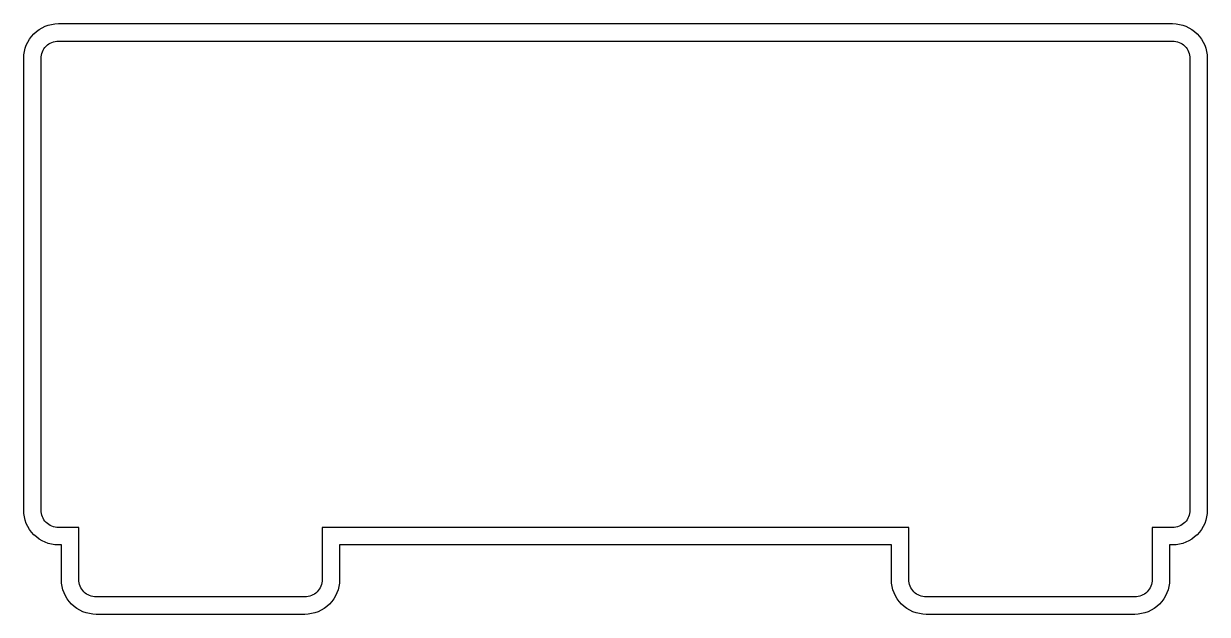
# Model space of a CAD drawing. Header units: millimetres. Extents: x -17 to 17, y -9.5 to 7.5.
import ezdxf

# ---------------------------------------------------------------- set-up
doc = ezdxf.new("R2010")
doc.units = ezdxf.units.MM
doc.layers.get('0').update_dxf_attribs({"linetype": 'CONTINUOUS'})

msp = doc.modelspace()

# ---------------------------------------------------------------- linework, layer by layer
for points in [[(15.938, -8.5, -0.414214), (14.938, -9.5), (8.938, -9.5, -0.414214), (7.938, -8.5), (7.938, -7.5), (-7.938, -7.5), (-7.938, -8.5, -0.414214), (-8.938, -9.5), (-14.938, -9.5, -0.414214), (-15.938, -8.5), (-15.938, -7.5), (-16.025, -7.5, -0.414214), (-17.025, -6.5), (-17.025, 6.5, -0.414214), (-16.025, 7.5), (16.025, 7.5, -0.414214), (17.025, 6.5), (17.025, -6.5, -0.414214), (16.025, -7.5), (15.938, -7.5)], [(8.438, -8.5), (8.438, -7), (-8.438, -7), (-8.438, -8.5, -0.414214), (-8.938, -9), (-14.938, -9, -0.414214), (-15.438, -8.5), (-15.438, -7), (-16.025, -7, -0.414214), (-16.525, -6.5), (-16.525, 6.5, -0.414214), (-16.025, 7), (16.025, 7, -0.414214), (16.525, 6.5), (16.525, -6.5, -0.414214), (16.025, -7), (15.438, -7), (15.438, -8.5, -0.414214), (14.938, -9), (8.938, -9, -0.414214)]]:
    msp.add_lwpolyline(points, format="xyb", close=True)

doc.saveas('drawing.dxf')
